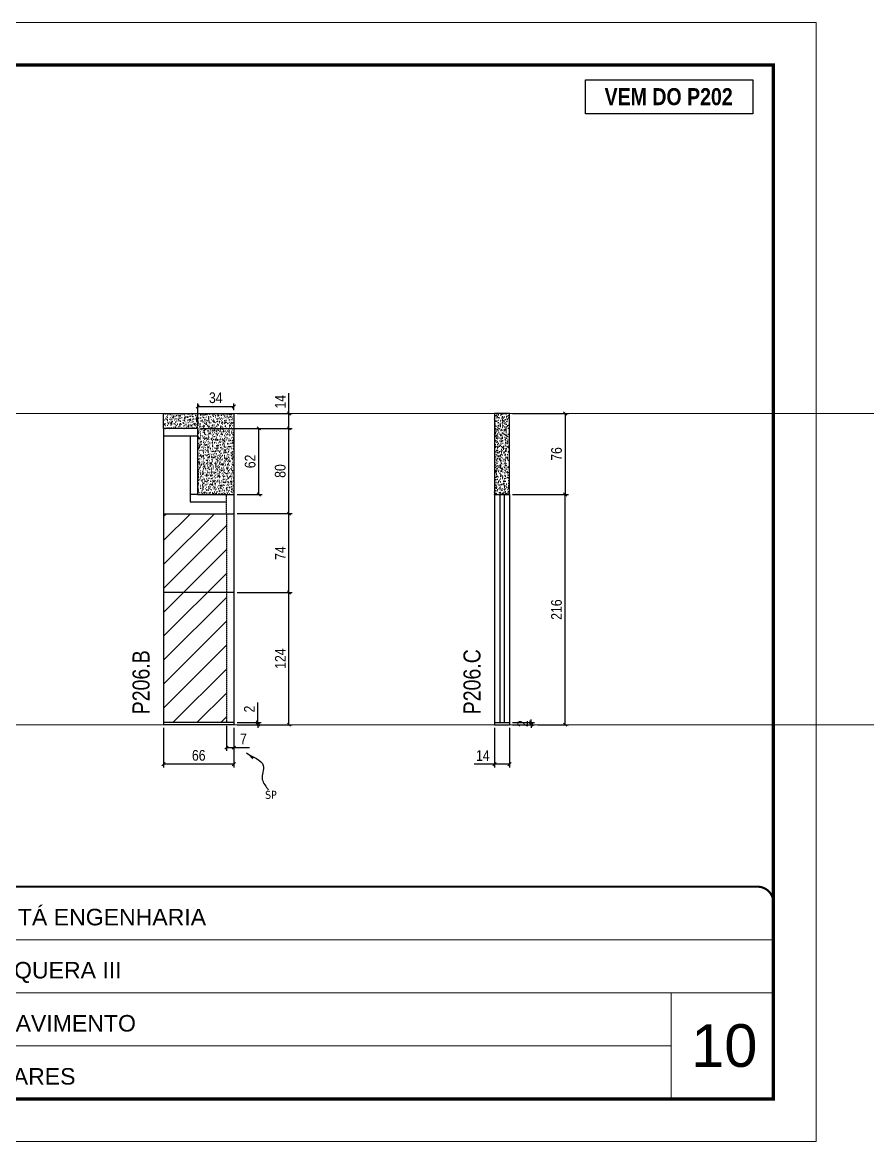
# Model space of a CAD drawing. Extents: x 2296 to 12463, y 760 to 16806.
# Drawn here: x 5224 to 6017, y 13394 to 14444 of the extents above; entities that cross this region are included whole.
import ezdxf

# ---------------------------------------------------------------- set-up
doc = ezdxf.new("R2010")
doc.units = 0
for name, pattern in [('CONTINUO', [0]), ('DASHED', [0.75, 0.5, -0.25]), ('HIDDEN', [0.375, 0.25, -0.125])]:
    doc.linetypes.add(name, pattern=pattern)
for name, color, linetype, lineweight in [('CARIMBO', 255, 'Continuous', 9), ('Folhas', 255, 'Continuous', 9), ('Hachura', 251, 'Continuous', 9), ('SARRAFO DE PRESSAO', 251, 'DASHED', 9)]:
    doc.layers.add(name, color=color, linetype=linetype, lineweight=lineweight)
for name, color, linetype in [('COTA', 241, 'Continuous'), ('NOMENCLATURA', 7, 'Continuous'), ('Painéis', 200, 'Continuous'), ('SARR_2.2x7', 40, 'Continuous'), ('SARR_EDITAR', 141, 'Continuous'), ('texto', 7, 'Continuous')]:
    doc.layers.add(name, color=color, linetype=linetype)
doc.styles.add('ARIAL', font='arial.ttf')
doc.styles.add('ARIAL_NARROW', font='ARIALN.TTF', dxfattribs={"height": 0.2})
doc.styles.add('COTA TECNICA', font='techl___.ttf', dxfattribs={"height": 10})
doc.styles.add('COTA TECNICA-50', font='techl___.ttf', dxfattribs={"height": 10})
doc.styles.add('ROMANC', font='techb___.ttf', dxfattribs={"height": 2.5})
doc.styles.get("Standard").update_dxf_attribs({"font": 'arial.ttf'})
doc.styles.add('Tecnologia', font='')
doc.styles.get('Tecnologia').set_extended_font_data('Forgotten Futurist')
doc.dimstyles.new('COTA PAINEL-50', dxfattribs={"dimtxt": 10, "dimasz": 3, "dimexe": 3, "dimexo": 3, "dimgap": 3, "dimtad": 1, "dimdec": 1, "dimzin": 12, "dimdsep": 46, "dimtxsty": 'COTA TECNICA-50', "dimblk1": 'OBLIQUE', "dimblk2": 'OBLIQUE', "dimsah": 1, "dimcen": 0.9, "dimclrd": 4, "dimclre": 4, "dimclrt": 240, "dimadec": 1, "dimazin": 3, "dimtfac": 1, "dimtdec": 1, "dimtmove": 0, "dimatfit": 3, "dimfxl": 1, "dimtolj": 1, "dimtzin": 12, "dimarcsym": 0})
doc.dimstyles.new('PAINEL', dxfattribs={"dimtxt": 10, "dimasz": 3, "dimexe": 3, "dimexo": 3, "dimgap": 3, "dimtad": 1, "dimdec": 1, "dimzin": 12, "dimdsep": 46, "dimtxsty": 'COTA TECNICA', "dimblk1": 'OBLIQUE', "dimblk2": 'OBLIQUE', "dimsah": 1, "dimcen": 0.9, "dimclrd": 4, "dimclre": 4, "dimclrt": 240, "dimadec": 1, "dimazin": 3, "dimtfac": 1, "dimtdec": 1, "dimtmove": 0, "dimatfit": 3, "dimfxl": 1, "dimtolj": 1, "dimtzin": 12, "dimarcsym": 0})
doc.dimstyles.get("Standard").update_dxf_attribs({"dimtxt": 0.18, "dimasz": 0.18, "dimexe": 0.18, "dimexo": 0.0625, "dimgap": 0.09, "dimtad": 0, "dimtih": 1, "dimtoh": 1, "dimdec": 4, "dimzin": 0, "dimdsep": 46, "dimtxsty": 'Standard', "dimcen": 0.09, "dimadec": 0, "dimazin": 0, "dimtfac": 1, "dimtdec": 4, "dimtofl": 0, "dimtmove": 0, "dimatfit": 3, "dimfxl": 1, "dimtolj": 1, "dimtzin": 0, "dimarcsym": 0})

# ---------------------------------------------------------------- blocks, each defined once
blk = doc.blocks.new('9999999999')
at = {"color": 30, "linetype": 'CONTINUO'}
for p, q in [((98564.6, 34230.2), (98564.6, 34429.4)), ((98564.6, 34379.6), (99584, 34379.6)), ((98564.6, 34329.8), (99488, 34329.8)), ((99584, 34329.8), (99488, 34329.8)), ((99488, 34329.8), (99488, 34230.2)), ((98564.6, 34280), (99488, 34280))]:
    blk.add_line(p, q, dxfattribs=at)
at = {"color": 30, "linetype": 'CONTINUO', "const_width": 2}
blk.add_lwpolyline([(99584, 34230.2), (99584, 34414.4, 0.414214), (99569, 34429.4), (98229, 34429.4, 0.414214), (98214, 34414.4), (98214, 34245.2, 0.414214), (98229, 34230.2), (99584, 34230.2)], format="xyb", dxfattribs=at)
at = {"layer": 'Folhas'}
blk.add_lwpolyline([(98139, 34190.2), (99624, 34190.2), (99624, 35240.2), (98139, 35240.2)], close=True, dxfattribs=at)
at = {"layer": 'Folhas', "color": 30, "const_width": 3}
blk.add_lwpolyline([(98214, 34230.2), (99584, 34230.2), (99584, 35200.2), (98214, 35200.2)], close=True, dxfattribs=at)
at = {"color": 7, "linetype": 'Continuous', "ltscale": 5, "style": 'ARIAL'}
for s, height, p in [('UNITÁ ENGENHARIA', 15.483, (98837.7, 34393.1)), ('ITAQUERA III', 15.483, (98837.7, 34343.3)), ('1°PAVIMENTO', 15.483, (98837.7, 34293.5)), ('NOVA SISTEMAS CONSTRUTIVOS', 11.059, (98263.2, 34267.2)), ('PILARES', 15.48, (98837.7, 34243.7))]:
    blk.add_text(s, height=height, dxfattribs=at).set_placement(p)
at = {"layer": 'Folhas', "color": 7, "style": 'Tecnologia', "width": 1.5}
for s, p in [('CLIENTE:', (98573.7, 34397.2)), ('OBRA:', (98573.7, 34347.3)), ('PAVIMENTO:', (98573.7, 34297.5)), ('PROJETO:', (98573.7, 34247.7))]:
    blk.add_text(s, height=14, dxfattribs=at).set_placement(p)
blk = doc.blocks.new('_Oblique')
at = {"color": 0, "linetype": 'ByBlock', "lineweight": -2}
blk.add_line((-0.5, -0.5), (0.5, 0.5), dxfattribs=at)
blk = doc.blocks.new('*D1595')
at = {"layer": 'COTA', "color": 4, "lineweight": -2, "transparency": 16777216}
for p, q in [((5444.6, 13787.1), (5444.6, 13805.9)), ((5425.1, 13787.1), (5447.6, 13787.1)), ((5444.6, 13785.1), (5444.6, 13787.1)), ((5425.1, 13785.1), (5447.6, 13785.1)), ((5444.6, 13785.1), (5444.6, 13782.1))]:
    blk.add_line(p, q, dxfattribs=at)
at = {"layer": 'Defpoints', "color": 0, "transparency": 16777216}
for p in [(5422.1, 13787.1), (5422.1, 13785.1), (5444.6, 13785.1)]:
    blk.add_point(p, dxfattribs=at)
at = {"layer": 'COTA', "color": 4, "lineweight": -2, "transparency": 16777216, "xscale": 3, "yscale": 3, "zscale": 3}
for p, rotation in [((5444.6, 13787.1), 270), ((5444.6, 13785.1), 90)]:
    blk.add_blockref('_Oblique', p, dxfattribs=dict(at, rotation=rotation))
at = {"layer": 'COTA', "color": 240, "transparency": 16777216, "insert": (5436.6, 13799.8), "char_height": 10, "attachment_point": 5, "rotation": 90, "style": 'COTA TECNICA-50'}
blk.add_mtext('\\A1;2', dxfattribs=at)
blk = doc.blocks.new('*D1597')
at = {"layer": 'COTA', "color": 4, "lineweight": -2, "transparency": 16777216}
for p, q in [((5415.1, 13784.1), (5415.1, 13760.6)), ((5422.1, 13782.1), (5422.1, 13760.6)), ((5415.1, 13763.6), (5422.1, 13763.6)), ((5422.1, 13763.6), (5436.8, 13763.6))]:
    blk.add_line(p, q, dxfattribs=at)
at = {"layer": 'Defpoints', "color": 0, "transparency": 16777216}
for p in [(5415.1, 13787.1), (5422.1, 13785.1), (5422.1, 13763.6)]:
    blk.add_point(p, dxfattribs=at)
at = {"layer": 'COTA', "color": 4, "lineweight": -2, "transparency": 16777216, "xscale": 3, "yscale": 3, "zscale": 3, "rotation": 180}
blk.add_blockref('_Oblique', (5415.1, 13763.6), dxfattribs=at)
at = {"layer": 'COTA', "color": 4, "lineweight": -2, "transparency": 16777216, "xscale": 3, "yscale": 3, "zscale": 3}
blk.add_blockref('_Oblique', (5422.1, 13763.6), dxfattribs=at)
at = {"layer": 'COTA', "color": 240, "transparency": 16777216, "insert": (5431, 13771.7), "char_height": 10, "attachment_point": 5, "style": 'COTA TECNICA-50'}
blk.add_mtext('\\A1;7', dxfattribs=at)
blk = doc.blocks.new('*D1598')
at = {"layer": 'COTA', "color": 4, "linetype": 'ByBlock', "lineweight": -2, "transparency": 16777216}
for p, q in [((5425.1, 13909.1), (5476.8, 13909.1)), ((5473.8, 13785.1), (5473.8, 13909.1)), ((5425.1, 13785.1), (5476.8, 13785.1))]:
    blk.add_line(p, q, dxfattribs=at)
at = {"layer": 'Defpoints', "color": 0, "linetype": 'ByBlock', "transparency": 16777216}
for p in [(5422.1, 13909.1), (5473.8, 13909.1), (5422.1, 13785.1)]:
    blk.add_point(p, dxfattribs=at)
at = {"layer": 'COTA', "color": 4, "linetype": 'ByBlock', "lineweight": -2, "transparency": 16777216, "xscale": 3, "yscale": 3, "zscale": 3}
for p, rotation in [((5473.8, 13909.1), 90), ((5473.8, 13785.1), 270)]:
    blk.add_blockref('_Oblique', p, dxfattribs=dict(at, rotation=rotation))
at = {"layer": 'COTA', "color": 240, "linetype": 'ByBlock', "transparency": 16777216, "insert": (5465.7, 13847.1), "char_height": 10, "attachment_point": 5, "rotation": 90, "style": 'COTA TECNICA'}
blk.add_mtext('\\A1;124', dxfattribs=at)
blk = doc.blocks.new('*D1601')
at = {"layer": 'COTA', "color": 4, "linetype": 'ByBlock', "lineweight": -2, "transparency": 16777216}
for p, q in [((5356.1, 13782.1), (5356.1, 13745.1)), ((5422.1, 13782.1), (5422.1, 13745.1)), ((5422.1, 13748.1), (5356.1, 13748.1))]:
    blk.add_line(p, q, dxfattribs=at)
at = {"layer": 'Defpoints', "color": 0, "linetype": 'ByBlock', "transparency": 16777216}
for p in [(5356.1, 13785.1), (5422.1, 13785.1), (5356.1, 13748.1)]:
    blk.add_point(p, dxfattribs=at)
at = {"layer": 'COTA', "color": 4, "linetype": 'ByBlock', "lineweight": -2, "transparency": 16777216, "xscale": 3, "yscale": 3, "zscale": 3, "rotation": 180}
blk.add_blockref('_Oblique', (5356.1, 13748.1), dxfattribs=at)
at = {"layer": 'COTA', "color": 4, "linetype": 'ByBlock', "lineweight": -2, "transparency": 16777216, "xscale": 3, "yscale": 3, "zscale": 3}
blk.add_blockref('_Oblique', (5422.1, 13748.1), dxfattribs=at)
at = {"layer": 'COTA', "color": 240, "linetype": 'ByBlock', "transparency": 16777216, "insert": (5389.1, 13756.3), "char_height": 10, "attachment_point": 5, "style": 'COTA TECNICA'}
blk.add_mtext('\\A1;66', dxfattribs=at)
blk = doc.blocks.new('*D1602')
at = {"layer": 'COTA', "color": 4, "linetype": 'ByBlock', "lineweight": -2, "transparency": 16777216}
for p, q in [((5425.1, 13983.1), (5476.8, 13983.1)), ((5473.8, 13909.1), (5473.8, 13983.1)), ((5425.1, 13909.1), (5476.8, 13909.1))]:
    blk.add_line(p, q, dxfattribs=at)
at = {"layer": 'Defpoints', "color": 0, "linetype": 'ByBlock', "transparency": 16777216}
for p in [(5422.1, 13983.1), (5473.8, 13983.1), (5422.1, 13909.1)]:
    blk.add_point(p, dxfattribs=at)
at = {"layer": 'COTA', "color": 4, "linetype": 'ByBlock', "lineweight": -2, "transparency": 16777216, "xscale": 3, "yscale": 3, "zscale": 3}
for p, rotation in [((5473.8, 13983.1), 90), ((5473.8, 13909.1), 270)]:
    blk.add_blockref('_Oblique', p, dxfattribs=dict(at, rotation=rotation))
at = {"layer": 'COTA', "color": 240, "linetype": 'ByBlock', "transparency": 16777216, "insert": (5465.7, 13946.1), "char_height": 10, "attachment_point": 5, "rotation": 90, "style": 'COTA TECNICA'}
blk.add_mtext('\\A1;74', dxfattribs=at)
blk = doc.blocks.new('*D1603')
at = {"layer": 'COTA', "color": 4, "lineweight": -2, "transparency": 16777216}
for p, q in [((5391.1, 14063.1), (5476.8, 14063.1)), ((5473.8, 13983.1), (5473.8, 14063.1)), ((5425.1, 13983.1), (5476.8, 13983.1))]:
    blk.add_line(p, q, dxfattribs=at)
at = {"layer": 'Defpoints', "color": 0, "transparency": 16777216}
for p in [(5388.1, 14063.1), (5473.8, 14063.1), (5422.1, 13983.1)]:
    blk.add_point(p, dxfattribs=at)
at = {"layer": 'COTA', "color": 4, "lineweight": -2, "transparency": 16777216, "xscale": 3, "yscale": 3, "zscale": 3}
for p, rotation in [((5473.8, 14063.1), 90), ((5473.8, 13983.1), 270)]:
    blk.add_blockref('_Oblique', p, dxfattribs=dict(at, rotation=rotation))
at = {"layer": 'COTA', "color": 240, "transparency": 16777216, "insert": (5465.6, 14023.1), "char_height": 10, "attachment_point": 5, "rotation": 90, "style": 'COTA TECNICA'}
blk.add_mtext('\\A1;80', dxfattribs=at)
blk = doc.blocks.new('*D1604')
at = {"layer": 'COTA', "color": 4, "lineweight": -2, "transparency": 16777216}
for p, q in [((5473.8, 14077.1), (5473.8, 14096.2)), ((5425.1, 14077.1), (5476.8, 14077.1)), ((5473.8, 14063.1), (5473.8, 14077.1)), ((5391.1, 14063.1), (5476.8, 14063.1))]:
    blk.add_line(p, q, dxfattribs=at)
at = {"layer": 'Defpoints', "color": 0, "transparency": 16777216}
for p in [(5422.1, 14077.1), (5473.8, 14077.1), (5388.1, 14063.1)]:
    blk.add_point(p, dxfattribs=at)
at = {"layer": 'COTA', "color": 4, "lineweight": -2, "transparency": 16777216, "xscale": 3, "yscale": 3, "zscale": 3}
for p, rotation in [((5473.8, 14077.1), 90), ((5473.8, 14063.1), 270)]:
    blk.add_blockref('_Oblique', p, dxfattribs=dict(at, rotation=rotation))
at = {"layer": 'COTA', "color": 240, "transparency": 16777216, "insert": (5465.7, 14088.1), "char_height": 10, "attachment_point": 5, "rotation": 90, "style": 'COTA TECNICA'}
blk.add_mtext('\\A1;14', dxfattribs=at)
blk = doc.blocks.new('*D1605')
at = {"layer": 'COTA', "color": 4, "lineweight": -2, "transparency": 16777216}
for p, q in [((5683.7, 13787.1), (5704.1, 13787.1)), ((5701.1, 13787.1), (5701.1, 13790.1)), ((5701.1, 13785.1), (5701.1, 13787.1)), ((5683.7, 13785.1), (5704.1, 13785.1)), ((5701.1, 13785.1), (5701.1, 13782.1))]:
    blk.add_line(p, q, dxfattribs=at)
at = {"layer": 'Defpoints', "color": 0, "transparency": 16777216}
for p in [(5680.7, 13787.1), (5701.1, 13787.1), (5680.7, 13785.1)]:
    blk.add_point(p, dxfattribs=at)
at = {"layer": 'COTA', "color": 4, "lineweight": -2, "transparency": 16777216, "xscale": 3, "yscale": 3, "zscale": 3}
for p, rotation in [((5701.1, 13787.1), 270), ((5701.1, 13785.1), 90)]:
    blk.add_blockref('_Oblique', p, dxfattribs=dict(at, rotation=rotation))
at = {"layer": 'COTA', "color": 240, "transparency": 16777216, "insert": (5693.1, 13786.1), "char_height": 10, "attachment_point": 5, "rotation": 90, "style": 'COTA TECNICA-50'}
blk.add_mtext('\\A1;2', dxfattribs=at)
blk = doc.blocks.new('*D1606')
at = {"layer": 'COTA', "color": 4, "linetype": 'ByBlock', "lineweight": -2, "transparency": 16777216}
for p, q in [((5683.7, 14001.1), (5736, 14001.1)), ((5733, 13785.1), (5733, 14001.1)), ((5707.1, 13785.1), (5736, 13785.1))]:
    blk.add_line(p, q, dxfattribs=at)
at = {"layer": 'Defpoints', "color": 0, "linetype": 'ByBlock', "transparency": 16777216}
for p in [(5680.7, 14001.1), (5733, 14001.1), (5704.1, 13785.1)]:
    blk.add_point(p, dxfattribs=at)
at = {"layer": 'COTA', "color": 4, "linetype": 'ByBlock', "lineweight": -2, "transparency": 16777216, "xscale": 3, "yscale": 3, "zscale": 3}
for p, rotation in [((5733, 14001.1), 90), ((5733, 13785.1), 270)]:
    blk.add_blockref('_Oblique', p, dxfattribs=dict(at, rotation=rotation))
at = {"layer": 'COTA', "color": 240, "linetype": 'ByBlock', "transparency": 16777216, "insert": (5724.9, 13893.1), "char_height": 10, "attachment_point": 5, "rotation": 90, "style": 'COTA TECNICA'}
blk.add_mtext('\\A1;216', dxfattribs=at)
blk = doc.blocks.new('*D1607')
at = {"layer": 'COTA', "color": 4, "linetype": 'ByBlock', "lineweight": -2, "transparency": 16777216}
for p, q in [((5666.7, 13782.1), (5666.7, 13745.1)), ((5680.7, 13782.1), (5680.7, 13745.1)), ((5666.7, 13748.1), (5647.6, 13748.1)), ((5680.7, 13748.1), (5666.7, 13748.1))]:
    blk.add_line(p, q, dxfattribs=at)
at = {"layer": 'Defpoints', "color": 0, "linetype": 'ByBlock', "transparency": 16777216}
for p in [(5666.7, 13785.1), (5680.7, 13785.1), (5666.7, 13748.1)]:
    blk.add_point(p, dxfattribs=at)
at = {"layer": 'COTA', "color": 4, "linetype": 'ByBlock', "lineweight": -2, "transparency": 16777216, "xscale": 3, "yscale": 3, "zscale": 3, "rotation": 180}
blk.add_blockref('_Oblique', (5666.7, 13748.1), dxfattribs=at)
at = {"layer": 'COTA', "color": 4, "linetype": 'ByBlock', "lineweight": -2, "transparency": 16777216, "xscale": 3, "yscale": 3, "zscale": 3}
blk.add_blockref('_Oblique', (5680.7, 13748.1), dxfattribs=at)
at = {"layer": 'COTA', "color": 240, "linetype": 'ByBlock', "transparency": 16777216, "insert": (5655.7, 13756.2), "char_height": 10, "attachment_point": 5, "style": 'COTA TECNICA'}
blk.add_mtext('\\A1;14', dxfattribs=at)
blk = doc.blocks.new('*D1608')
at = {"layer": 'COTA', "color": 4, "lineweight": -2, "transparency": 16777216}
for p, q in [((5683.7, 14077.1), (5736, 14077.1)), ((5733, 14077.1), (5733, 14001.1)), ((5683.7, 14001.1), (5736, 14001.1))]:
    blk.add_line(p, q, dxfattribs=at)
at = {"layer": 'Defpoints', "color": 0, "transparency": 16777216}
for p in [(5680.7, 14077.1), (5680.7, 14001.1), (5733, 14001.1)]:
    blk.add_point(p, dxfattribs=at)
at = {"layer": 'COTA', "color": 4, "lineweight": -2, "transparency": 16777216, "xscale": 3, "yscale": 3, "zscale": 3}
for p, rotation in [((5733, 14077.1), 90), ((5733, 14001.1), 270)]:
    blk.add_blockref('_Oblique', p, dxfattribs=dict(at, rotation=rotation))
at = {"layer": 'COTA', "color": 240, "transparency": 16777216, "insert": (5724.9, 14039.1), "char_height": 10, "attachment_point": 5, "rotation": 90, "style": 'COTA TECNICA'}
blk.add_mtext('\\A1;76', dxfattribs=at)
blk = doc.blocks.new('*D1697')
at = {"layer": 'COTA', "color": 4, "lineweight": -2, "transparency": 16777216}
for p, q in [((5388.1, 14066.1), (5388.1, 14086.6)), ((5388.1, 14083.6), (5422.1, 14083.6)), ((5422.1, 14080.1), (5422.1, 14086.6))]:
    blk.add_line(p, q, dxfattribs=at)
at = {"layer": 'Defpoints', "color": 0, "transparency": 16777216}
for p in [(5422.1, 14083.6), (5422.1, 14077.1), (5388.1, 14063.1)]:
    blk.add_point(p, dxfattribs=at)
at = {"layer": 'COTA', "color": 4, "lineweight": -2, "transparency": 16777216, "xscale": 3, "yscale": 3, "zscale": 3, "rotation": 180}
blk.add_blockref('_Oblique', (5388.1, 14083.6), dxfattribs=at)
at = {"layer": 'COTA', "color": 4, "lineweight": -2, "transparency": 16777216, "xscale": 3, "yscale": 3, "zscale": 3}
blk.add_blockref('_Oblique', (5422.1, 14083.6), dxfattribs=at)
at = {"layer": 'COTA', "color": 240, "transparency": 16777216, "insert": (5405.1, 14091.8), "char_height": 10, "attachment_point": 5, "style": 'COTA TECNICA'}
blk.add_mtext('\\A1;34', dxfattribs=at)
blk = doc.blocks.new('*D1703')
at = {"layer": 'COTA', "color": 4, "lineweight": -2, "transparency": 16777216}
for p, q in [((5391.1, 14063.1), (5448.5, 14063.1)), ((5445.5, 14001.1), (5445.5, 14063.1)), ((5425.1, 14001.1), (5448.5, 14001.1))]:
    blk.add_line(p, q, dxfattribs=at)
at = {"layer": 'Defpoints', "color": 0, "transparency": 16777216}
for p in [(5388.1, 14063.1), (5445.5, 14063.1), (5422.1, 14001.1)]:
    blk.add_point(p, dxfattribs=at)
at = {"layer": 'COTA', "color": 4, "lineweight": -2, "transparency": 16777216, "xscale": 3, "yscale": 3, "zscale": 3}
for p, rotation in [((5445.5, 14063.1), 90), ((5445.5, 14001.1), 270)]:
    blk.add_blockref('_Oblique', p, dxfattribs=dict(at, rotation=rotation))
at = {"layer": 'COTA', "color": 240, "transparency": 16777216, "insert": (5437.4, 14032.1), "char_height": 10, "attachment_point": 5, "rotation": 90, "style": 'COTA TECNICA'}
blk.add_mtext('\\A1;62', dxfattribs=at)

msp = doc.modelspace()

# ---------------------------------------------------------------- hatches: boundary and pattern name
at = {"layer": 'COTA'}
h = msp.add_hatch(dxfattribs=at)
h.set_pattern_fill('AR-CONC', color=256, scale=0.03)
h.set_pattern_definition([(50, (48.601, 6891.4506), (5.46554, -0.4781726), [0.5715, -6.2865]), (355, (48.601, 6891.4506), (-1.0573026, 5.7317054), [0.4572, -5.0292175]), (100.451445, (49.0566, 6891.411), (4.4082374, 5.2535326), [0.4857003, -5.3427073]), (46.1842, (48.601, 6892.9746), (8.132371, -1.26127), [0.85725, -9.42975]), (96.63556, (49.279, 6892.8695), (7.122124, 7.422784), [0.728551, -8.014068]), (351.18415, (48.601, 6892.975), (7.122124, 7.422784), [0.685799, -7.543792]), (21, (49.363, 6892.5936), (4.5484317, -3.067956), [0.5715, -6.2865]), (326, (49.363, 6892.5936), (1.854061, 5.525639), [0.4572, -5.0292]), (71.451445, (49.742, 6892.338), (6.4024926, 2.457683), [0.4857003, -5.342698]), (37.5, (48.6011, 6891.4506), (0.0926581, 2.53665117), [0, -4.96824, 0, -5.1054, 0, -5.04825]), (7.5, (48.6011, 6891.4506), (2.0045899, 3.00541724), [0, -2.91084, 0, -4.85394, 0, -1.92405]), (327.5, (46.9019, 6891.4506), (4.06771786, -0.1718623), [0, -1.905, 0, -5.9436, 0, -7.8867]), (317.5, (46.14, 6891.4506), (4.4438754, 0.7627947), [0, -2.4765, 0, -3.94716, 0, -5.6007])])
h.paths.add_polyline_path([(5422.09, 14077.07), (5356.09, 14077.07), (5356.09, 14063.07), (5388.09, 14063.07), (5388.09, 14001.07), (5422.09, 14001.07)])
h = msp.add_hatch(dxfattribs=at)
h.set_pattern_fill('AR-CONC', color=256, scale=0.03)
h.set_pattern_definition([(50, (-33.3095, -1188.575), (5.4655401, -0.4781726), [0.5715, -6.2865]), (355, (-33.3095, -1188.575), (-1.0573026, 5.7317054), [0.4572, -5.0292175]), (100.451445, (-32.854, -1188.615), (4.4082374, 5.2535326), [0.4857003, -5.3427073]), (46.1842, (-33.3095, -1187.051), (8.1323712, -1.2612698), [0.85725, -9.42975]), (96.63556, (-32.632, -1187.156), (7.122124, 7.4227837), [0.7285507, -8.0140682]), (351.18415, (-33.3095, -1187.051), (7.122124, 7.4227837), [0.685799, -7.543792]), (21, (-32.5475, -1187.432), (4.5484317, -3.067956), [0.5715, -6.2865]), (326, (-32.5475, -1187.432), (1.8540609, 5.525639), [0.4572, -5.0292]), (71.451445, (-32.1685, -1187.688), (6.4024926, 2.457683), [0.4857003, -5.3426981]), (37.5, (-33.3095, -1188.5751), (0.0926581, 2.53665117), [0, -4.96824, 0, -5.1054, 0, -5.04825]), (7.5, (-33.3095, -1188.575), (2.00458988, 3.00541724), [0, -2.91084, 0, -4.85394, 0, -1.92405]), (327.5, (-35.0088, -1188.5751), (4.06771786, -0.17186232), [0, -1.905, 0, -5.9436, 0, -7.8867]), (317.5, (-35.7708, -1188.575), (4.44387544, 0.7627947), [0, -2.4765, 0, -3.94716, 0, -5.6007])])
h.paths.add_polyline_path([(5680.72, 14001.07), (5680.72, 14077.07), (5666.72, 14077.07), (5666.72, 14001.07)])
at = {"layer": 'Hachura', "linetype": 'ByBlock'}
h = msp.add_hatch(dxfattribs=at)
h.set_pattern_fill('ANSI31', color=256, scale=5)
h.set_pattern_definition([(45, (287.795, 6891.45), (-11.22532, 11.22532), [])])
h.paths.add_polyline_path([(5415.09, 13909.07), (5356.09, 13909.07), (5356.09, 13787.07), (5415.09, 13787.07)])
h.paths.add_polyline_path([(5356.09, 13909.07), (5415.09, 13909.07), (5415.09, 13983.07), (5356.09, 13983.07)])

# ---------------------------------------------------------------- linework, layer by layer
at = {"layer": 'CARIMBO', "color": 3}
for p, q in [((2295.89, 14077.07), (9625.18, 14077.07)), ((2295.89, 13785.07), (9625.18, 13785.07))]:
    msp.add_line(p, q, dxfattribs=at)
at = {"layer": 'COTA'}
for p, q in [((5356.09, 14063.07), (5356.09, 14077.07)), ((5356.09, 14077.07), (5422.09, 14077.07)), ((5356.09, 14077.07), (5422.09, 14077.07)), ((5422.09, 14077.07), (5422.09, 14001.07)), ((5388.09, 14001.07), (5381.09, 14001.07)), ((5381.09, 14001.07), (5381.09, 13994.07))]:
    msp.add_line(p, q, dxfattribs=at)
msp.add_lwpolyline([(5666.72, 14001.07), (5680.72, 14001.07), (5680.72, 14077.07), (5666.72, 14077.07)], close=True, dxfattribs=at)
at = {"layer": 'NOMENCLATURA'}
msp.add_lwpolyline([(5752.1, 14390.22), (5909.12, 14390.22), (5909.12, 14358.1), (5752.1, 14358.1)], close=True, dxfattribs=at)
at = {"layer": 'Painéis'}
for p, q in [((5356.09, 14063.07), (5356.09, 13785.07)), ((5388.09, 14063.07), (5356.09, 14063.07)), ((5388.09, 14063.07), (5388.09, 14001.07)), ((5388.09, 14001.07), (5422.09, 14001.07)), ((5422.09, 14001.07), (5422.09, 13785.07)), ((5666.72, 14001.07), (5680.72, 14001.07)), ((5666.72, 14001.07), (5666.72, 13785.07)), ((5680.72, 14001.07), (5680.72, 13785.07)), ((5356.09, 13983.07), (5422.09, 13983.07)), ((5422.09, 13909.07), (5356.09, 13909.07)), ((5422.09, 13787.07), (5356.09, 13787.07)), ((5666.72, 13787.07), (5680.72, 13787.07)), ((5422.09, 13785.07), (5356.09, 13785.07)), ((5666.72, 13785.07), (5680.72, 13785.07))]:
    msp.add_line(p, q, dxfattribs=at)
at = {"layer": 'SARR_2.2x7'}
for p, q in [((5356.09, 14056.07), (5388.09, 14056.07)), ((5381.09, 14056.07), (5381.09, 14001.07)), ((5381.09, 13994.07), (5415.09, 13994.07))]:
    msp.add_line(p, q, dxfattribs=at)
at = {"layer": 'SARR_2.2x7', "linetype": 'HIDDEN'}
for p, q in [((5415.09, 13983.07), (5415.09, 14001.07)), ((5415.09, 13983.07), (5415.09, 13909.07)), ((5415.09, 13909.07), (5415.09, 13787.07))]:
    msp.add_line(p, q, dxfattribs=at)
at = {"layer": 'SARR_EDITAR'}
for p, q in [((5671.72, 14001.07), (5671.72, 13787.07)), ((5675.72, 14001.07), (5675.72, 13787.07))]:
    msp.add_line(p, q, dxfattribs=at)

# ---------------------------------------------------------------- block references
at = {"layer": 'SARRAFO DE PRESSAO', "color": 6, "linetype": 'ByBlock'}
msp.add_blockref('9999999999', (-93655.59, -20796.22), dxfattribs=at)

# ---------------------------------------------------------------- texts
at = {"layer": 'CARIMBO', "style": 'ARIAL'}
msp.add_text('10', height=40, dxfattribs=at).set_placement((5851.25, 13464.13))
at = {"layer": 'NOMENCLATURA', "style": 'ARIAL_NARROW'}
for s, p in [('P206.B', (5342.92, 13794.84)), ('P206.C', (5653.54, 13794.84))]:
    msp.add_text(s, height=16, rotation=90, dxfattribs=at).set_placement(p)
at = {"layer": 'NOMENCLATURA', "insert": (5830.11, 14382.31), "char_height": 16, "attachment_point": 2, "style": 'ROMANC'}
msp.add_mtext_dynamic_manual_height_columns('VEM DO P202', width=398.9746, gutter_width=1, heights=[0], dxfattribs=at)
at = {"layer": 'texto', "color": 0, "insert": (5456.87, 13719.26), "char_height": 7.5, "attachment_point": 5}
msp.add_mtext('{\\fTahoma|b0|i0|c0|p34;\\C4;SP}', dxfattribs=at)

# ---------------------------------------------------------------- dimensions: what is measured, and where the dimension line sits
at = {"layer": 'COTA'}
for base, p1, p2, dimstyle, picture, middle in [((5422.09, 14083.63), (5388.09, 14063.07), (5422.09, 14077.07), 'PAINEL', '*D1697', (5405.09, 14091.85)), ((5422.09, 13763.63), (5415.09, 13787.07), (5422.09, 13785.07), 'COTA PAINEL-50', '*D1597', (5430.96, 13771.7))]:
    dim = msp.add_linear_dim(base=base, p1=p1, p2=p2, dimstyle=dimstyle, dxfattribs=at)
    dim.commit()
    dim.dimension.update_dxf_attribs({"geometry": picture, "text_midpoint": middle})
for base, p1, p2, picture, middle in [((5473.76, 14077.07), (5388.09, 14063.07), (5422.09, 14077.07), '*D1604', (5465.68, 14088.13)), ((5732.96, 14001.07), (5680.72, 14077.07), (5680.72, 14001.07), '*D1608', (5724.85, 14039.07)), ((5473.76, 14063.07), (5422.09, 13983.07), (5388.09, 14063.07), '*D1603', (5465.63, 14023.07)), ((5445.52, 14063.07), (5422.09, 14001.07), (5388.09, 14063.07), '*D1703', (5437.42, 14032.07))]:
    dim = msp.add_linear_dim(base=base, p1=p1, p2=p2, angle=90, dimstyle='PAINEL', dxfattribs=at)
    dim.commit()
    dim.dimension.update_dxf_attribs({"geometry": picture, "text_midpoint": middle})
at = {"layer": 'COTA', "color": 3, "linetype": 'ByBlock'}
dim = msp.add_linear_dim(base=(5732.96, 14001.07), p1=(5704.07, 13785.07), p2=(5680.72, 14001.07), angle=90, dimstyle='PAINEL', override={"dimarcsym": 1}, dxfattribs=at)
dim.commit()
dim.dimension.update_dxf_attribs({"geometry": '*D1606', "text_midpoint": (5724.85, 13893.07)})
at = {"layer": 'COTA', "linetype": 'ByBlock'}
for base, p1, p2, override, picture, middle in [((5473.76, 13983.07), (5422.09, 13909.07), (5422.09, 13983.07), {"dimarcsym": 2}, '*D1602', (5465.68, 13946.07)), ((5473.76, 13909.07), (5422.09, 13785.07), (5422.09, 13909.07), {"dimarcsym": 1}, '*D1598', (5465.68, 13847.07))]:
    dim = msp.add_linear_dim(base=base, p1=p1, p2=p2, angle=90, dimstyle='PAINEL', override=override, dxfattribs=at)
    dim.commit()
    dim.dimension.update_dxf_attribs({"geometry": picture, "text_midpoint": middle})
at = {"layer": 'COTA'}
for base, p1, p2, picture, middle in [((5444.62, 13785.07), (5422.09, 13787.07), (5422.09, 13785.07), '*D1595', (5444.62, 13799.82)), ((5701.07, 13787.07), (5680.72, 13785.07), (5680.72, 13787.07), '*D1605', (5701.07, 13786.07))]:
    dim = msp.add_linear_dim(base=base, p1=p1, p2=p2, angle=90, dimstyle='COTA PAINEL-50', dxfattribs=at)
    dim.commit()
    dim.dimension.update_dxf_attribs({"geometry": picture, "text_midpoint": middle, "dimtype": 160})
at = {"layer": 'COTA', "linetype": 'ByBlock'}
for base, p1, p2, picture, middle in [((5356.09, 13748.15), (5422.09, 13785.07), (5356.09, 13785.07), '*D1601', (5389.09, 13756.25)), ((5666.72, 13748.15), (5680.72, 13785.07), (5666.72, 13785.07), '*D1607', (5655.66, 13756.22))]:
    dim = msp.add_linear_dim(base=base, p1=p1, p2=p2, dimstyle='PAINEL', override={"dimarcsym": 2}, dxfattribs=at)
    dim.commit()
    dim.dimension.update_dxf_attribs({"geometry": picture, "text_midpoint": middle})

# ---------------------------------------------------------------- leaders
at = {"layer": 'COTA', "path_type": 1}
msp.add_leader([(5433.92, 13758.57), (5449.71, 13746.74), (5448.78, 13733.73), (5454.33, 13723.95)], dimstyle='Standard', override={"dimasz": 8}, dxfattribs=at)

doc.saveas('drawing.dxf')
